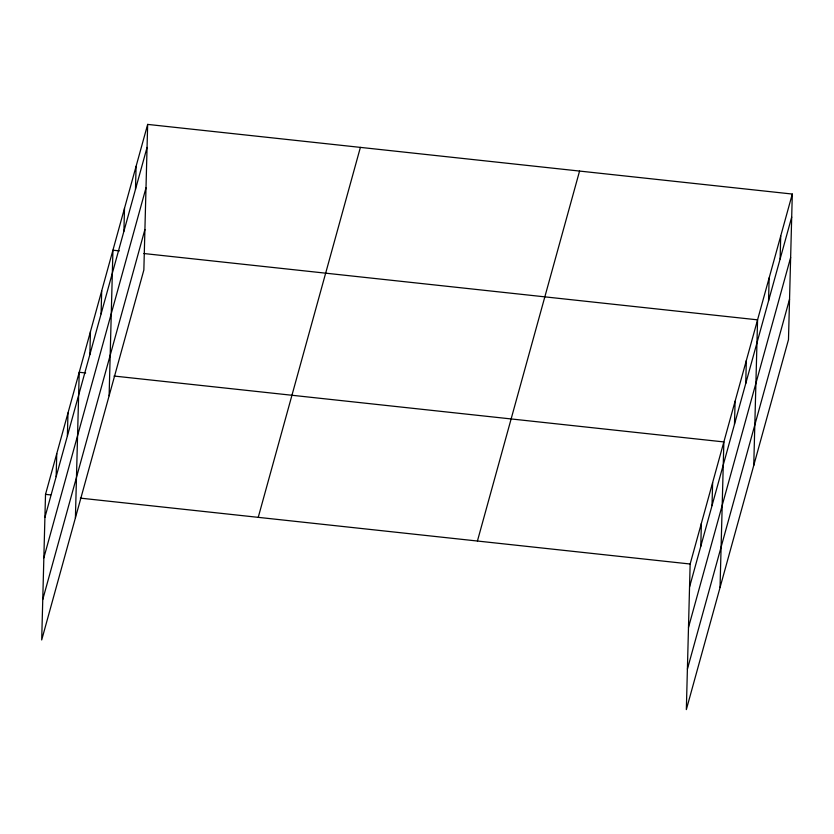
<?xml version="1.0" encoding="UTF-8"?>
<svg xmlns="http://www.w3.org/2000/svg" width="834" height="834" viewBox="0 0 834 834"><rect width="100%" height="100%" fill="white"/><g stroke="black" fill="none" stroke-linecap="round" stroke-linejoin="round"><path stroke-width="1.25" d="M147.66 124.402L45.516 494.364L41.7 639.949L143.855 269.987L147.66 124.402L792.3 194.051L788.484 339.636L686.34 709.598L690.145 564.013L792.3 194.051M56.149 476.673L56.754 453.665M67.387 435.974L67.981 412.966M75.414 517.862L79.22 372.277L85.673 372.975M89.853 354.586L90.458 331.578M101.091 313.886L101.696 290.878M109.118 395.775L112.934 250.19L119.377 250.878M123.912 231.258L124.506 208.26M135.483 189.328L136.088 166.331M700.779 546.322L701.384 523.314M712.017 505.633L712.622 482.625M720.044 587.511L723.86 441.926L114.029 376.04M734.493 424.235L735.098 401.227M745.732 383.536L746.336 360.538M753.759 465.424L757.564 319.839L143.875 253.526M768.541 300.918L769.146 277.91M780.124 258.988L780.718 235.98M44.911 517.372L147.065 147.399M43.848 557.821L146.002 187.858M42.763 599.5L144.907 229.538M258.238 517.351L360.392 147.378M477.423 541.026L579.567 171.064M689.551 587.021L791.695 217.059M688.488 627.47L790.642 257.508M687.393 669.149L789.548 299.187M45.516 494.364L50.666 494.916M80.325 498.127L690.145 564.013"/></g></svg>
